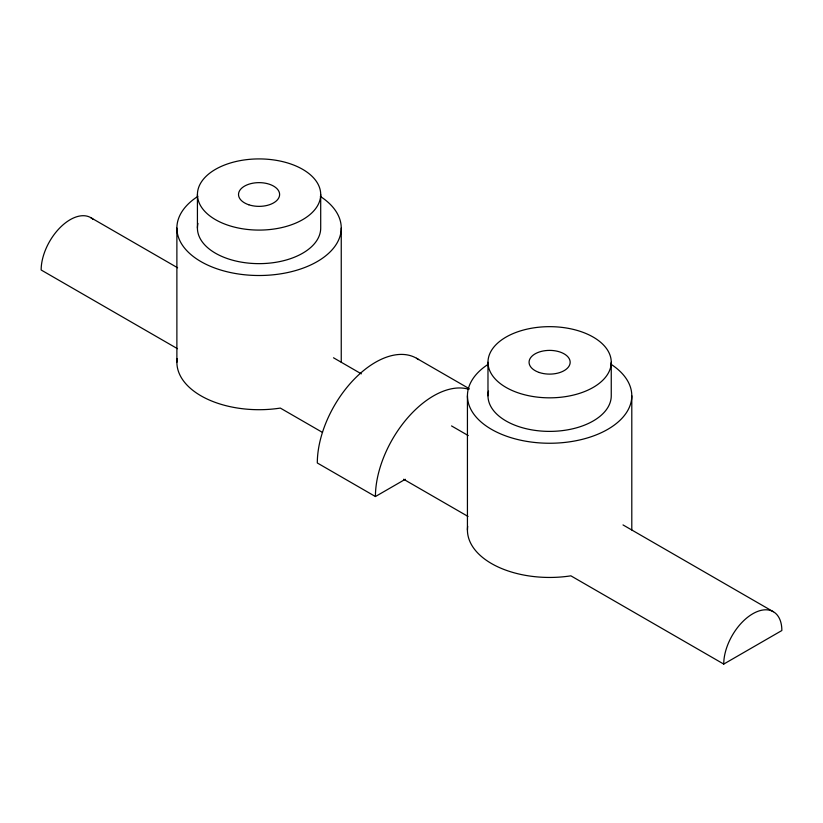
<?xml version="1.0" encoding="UTF-8"?>
<svg xmlns="http://www.w3.org/2000/svg" width="823" height="823" viewBox="0 0 823 823"><rect width="100%" height="100%" fill="white"/><g stroke="black" fill="none" stroke-linecap="round" stroke-linejoin="round"><path stroke-width="1.23" d="M418.598 359.589A82.177 47.446 -60 0 0 354.59 378.817A82.177 47.446 -60 0 0 317.308 462.979L375.422 496.536L405.307 479.274M723.736 664.079L781.85 630.531A41.088 23.723 -60 0 0 752.798 613.752A41.088 23.723 -60 0 0 723.736 664.079L570.884 575.833A82.177 47.446 0 0 1 467.69 526.278M416.51 358.262L469.141 388.641M90.746 217.632L177.603 267.773M333.5 357.779L361.338 373.858M451.529 425.923L468.236 435.573M623.011 524.93L773.342 611.726M177.47 348.695L41.15 269.995A41.088 23.723 -60 0 1 60.861 226.839A41.088 23.723 -60 0 1 93.256 219.484M322.534 432.445L280.334 408.085A82.177 47.446 0 0 1 177.14 358.53M403.609 479.253L468.02 516.443M631.797 395.801L631.797 530.002M611.252 362.254A61.632 35.584 0 0 1 518.799 393.065A61.632 35.584 0 0 1 518.799 331.432A61.632 35.584 0 0 1 611.252 362.254L611.252 395.801A61.632 35.584 0 0 1 545.587 431.314A61.632 35.584 0 0 1 488.512 391.162M487.977 362.254L487.977 395.801M467.433 395.801L467.433 530.002M341.247 228.053L341.247 362.254M320.703 194.506A61.632 35.584 0 0 1 228.249 225.317A61.632 35.584 0 0 1 228.249 163.684A61.632 35.584 0 0 1 320.703 194.506L320.703 228.053A61.632 35.584 0 0 1 255.037 263.566A61.632 35.584 0 0 1 197.952 223.414M197.427 194.506L197.427 228.053M176.883 228.053L176.883 362.254M320.342 196.44A82.177 47.446 0 0 1 316.083 262.228A82.177 47.446 0 0 1 202.047 262.228A82.177 47.446 0 0 1 197.787 196.44M610.892 364.188A82.177 47.446 0 0 1 606.633 429.976A82.177 47.446 0 0 1 492.607 429.976A82.177 47.446 0 0 1 488.337 364.188M375.422 496.536A82.177 47.446 -60 0 1 407.827 417.642A82.177 47.446 -60 0 1 468.904 389.32M248.793 204.773A20.544 11.861 0 0 0 279.614 194.506A20.544 11.861 0 0 0 248.793 184.229A20.544 11.861 0 0 0 248.793 204.773M539.343 372.521A20.544 11.861 0 0 0 570.164 362.254A20.544 11.861 0 0 0 539.343 351.977A20.544 11.861 0 0 0 539.343 372.521"/></g></svg>
